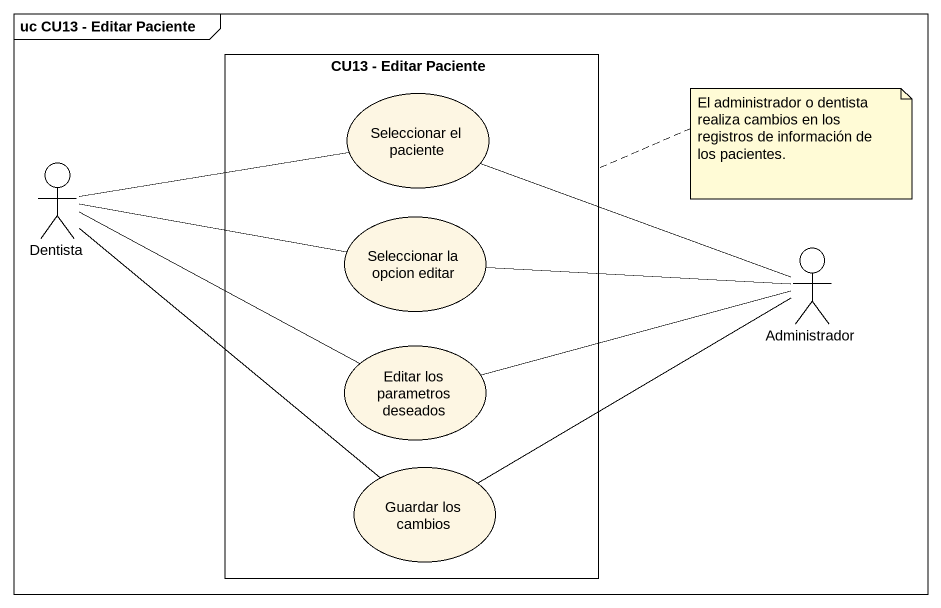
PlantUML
@startuml
mainframe uc CU13 - Editar Paciente
rectangle "CU13 - Editar Paciente" as CU13_Editar_Paciente {
  usecase "Seleccionar el paciente" as Seleccionar_el_paciente
  usecase "Seleccionar la opcion editar" as Seleccionar_la_opcion_editar
  usecase "Editar los parametros deseados" as Editar_los_parametros
  usecase "Guardar los cambios" as Guardar_los_cambios
}
actor Dentista
actor Administrador
Dentista -right- Seleccionar_el_paciente
Dentista -right- Seleccionar_la_opcion_editar
Dentista -right- Editar_los_parametros
Dentista -- Guardar_los_cambios
Administrador -left- Seleccionar_el_paciente
Administrador -left- Seleccionar_la_opcion_editar
Administrador -left- Editar_los_parametros
Administrador -left- Guardar_los_cambios
note right of CU13_Editar_Paciente : El administrador o dentista realiza cambios en los registros de información de los pacientes.
@enduml
